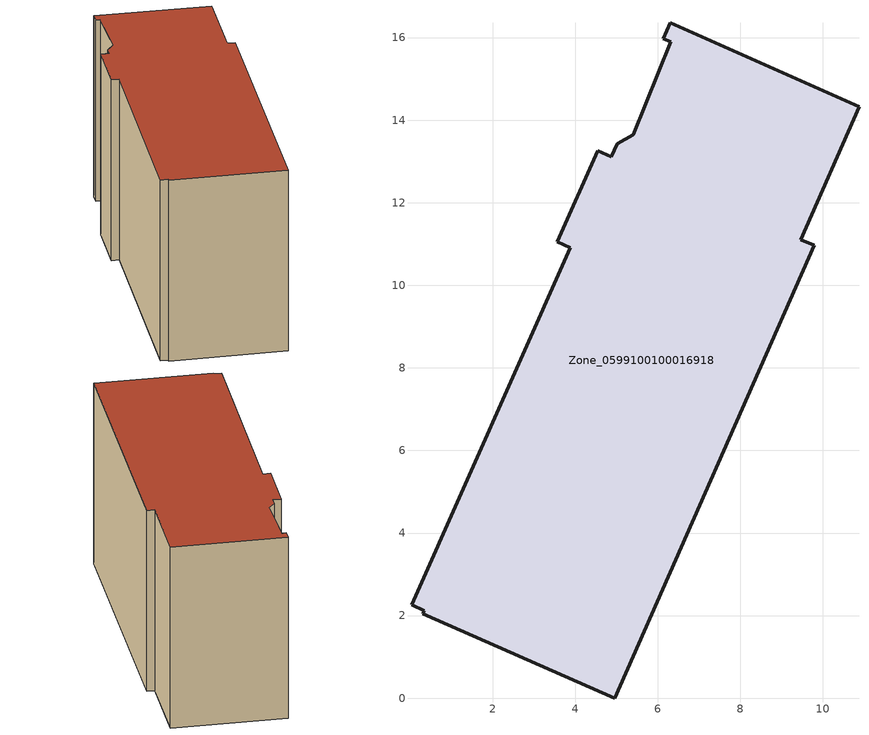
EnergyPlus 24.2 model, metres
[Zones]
Zone_0599100100016918
 floor ground (C_G): 4.54,13.26 4.88,13.11 5.02,13.43 5.4,13.65 6.32,15.89 6.13,15.97 6.3,16.36 10.87,14.32 9.47,11.11 9.78,10.97 4.96,0 0.31,2.04 0.34,2.12 0.04,2.26 3.88,10.91 3.56,11.05 z0
 wall outside (C_F): 0.31,2.04 4.96,0 9.78,10.97 9.47,11.11 10.87,14.32 6.3,16.36 6.13,15.97 6.32,15.89 5.4,13.65 5.02,13.43 4.88,13.11 4.54,13.26 3.56,11.05 3.88,10.91 0.04,2.26 0.34,2.12 0.31,2.04 z0:8.46
 roof outside (C_R): 5.02,13.43 4.88,13.11 4.54,13.26 3.56,11.05 3.88,10.91 0.04,2.26 0.34,2.12 0.31,2.04 4.96,0 9.78,10.97 9.47,11.11 10.87,14.32 6.3,16.36 6.13,15.97 6.32,15.89 5.4,13.65 z8.46
[BUILDING]
Pand.0599100100016918: North Axis=0; Terrain=City; Loads Convergence Tolerance Value=0.04; Temperature Convergence Tolerance Value=0.4; Solar Distribution=FullExterior; Maximum Number of Warmup Days=25; Minimum Number of Warmup Days=1
[Site:Location]
Rotterdam.The.Hague.AP_ZH_NLD Design_Conditions: Latitude=51.96; Longitude=4.45; Time Zone=1; Elevation=-4.5
[SITE:GROUNDTEMPERATURE:BUILDINGSURFACE]
18, 18, 18, 18, 18, 18, 18, 18, 18, 18, 18, 18
[MATERIAL] Thermal Absorptance=0.9; Solar Absorptance=0.7; Visible Absorptance=0.7
Name | Roughness | Thickness | Conductivity | Density | Specific Heat
G.TI.2015-2018 | MediumSmooth | 0.15 | 0.0428571 | 540 | 1210
F.TI.2015-2018 | Rough | 0.3 | 0.0666667 | 1920 | 840
R.TI.2015-2018 | MediumRough | 0.2 | 0.0333333 | 1500 | 1000
[CONSTRUCTION]
C_G: G.TI.2015-2018
C_F: F.TI.2015-2018
C_R: R.TI.2015-2018
[ZONE]
Zone_0599100100016918: Type=1; Multiplier=1; Ceiling Height=Autocalculate; Volume=Autocalculate; Floor Area=autocalculate; Part of Total Floor Area=Yes
[ZONEINFILTRATION:DESIGNFLOWRATE]
Infil_Zone_0599100100016918: Zone or ZoneList or Space or SpaceList=Zone_0599100100016918; Schedule=AlwaysOn; Design Flow Rate Calculation Method=Flow/Area; Flow Rate per Floor Area=0.0015; Constant Term Coefficient=1; Temperature Term Coefficient=0; Velocity Term Coefficient=0; Velocity Squared Term Coefficient=0
[HVACTEMPLATE:ZONE:IDEALLOADSAIRSYSTEM]
Zone_0599100100016918: Maximum Heating Supply Air Temperature=50; Minimum Cooling Supply Air Temperature=13; Maximum Heating Supply Air Humidity Ratio=0.0156; Minimum Cooling Supply Air Humidity Ratio=0.0077; Heating Limit=NoLimit; Cooling Limit=NoLimit; Dehumidification Control Type=ConstantSensibleHeatRatio; Cooling Sensible Heat Ratio=0.7; Dehumidification Setpoint=60; Humidification Control Type=None; Humidification Setpoint=30; Outdoor Air Method=None; Outdoor Air Flow Rate per Person=0.00944; Outdoor Air Flow Rate per Zone Floor Area=0; Outdoor Air Flow Rate per Zone=0; Demand Controlled Ventilation Type=None; Outdoor Air Economizer Type=NoEconomizer; Heat Recovery Type=None; Sensible Heat Recovery Effectiveness=0.7; Latent Heat Recovery Effectiveness=0.65
[ZONECONTROL:THERMOSTAT]
ThermostatControl_Zone_0599100100016918: Zone or ZoneList=Zone_0599100100016918; Control Type Schedule=DualSetpointControlType; Control 1=Thermostat_Zone_0599100100016918; Temperature Difference Between Cutout And Setpoint=0
[THERMOSTATSETPOINT:DUALSETPOINT]
Thermostat_Zone_0599100100016918: Heating Setpoint Temperature Schedule=HeatingSetpoint_Zone_0599100100016918; Cooling Setpoint Temperature Schedule=CoolingSetpoint_Zone_0599100100016918
[SCHEDULE:COMPACT]
HeatingSetpoint_Zone_0599100100016918: Through: 12/31, For: AllDays, Until: 24:00, 21
CoolingSetpoint_Zone_0599100100016918: Through: 12/31, For: AllDays, Until: 24:00, 24
DualSetpointControlType: Through: 12/31, For: AllDays, Until: 24:00, 4
AlwaysOn: Through: 12/31, For: AllDays, Until: 24:00, 1
